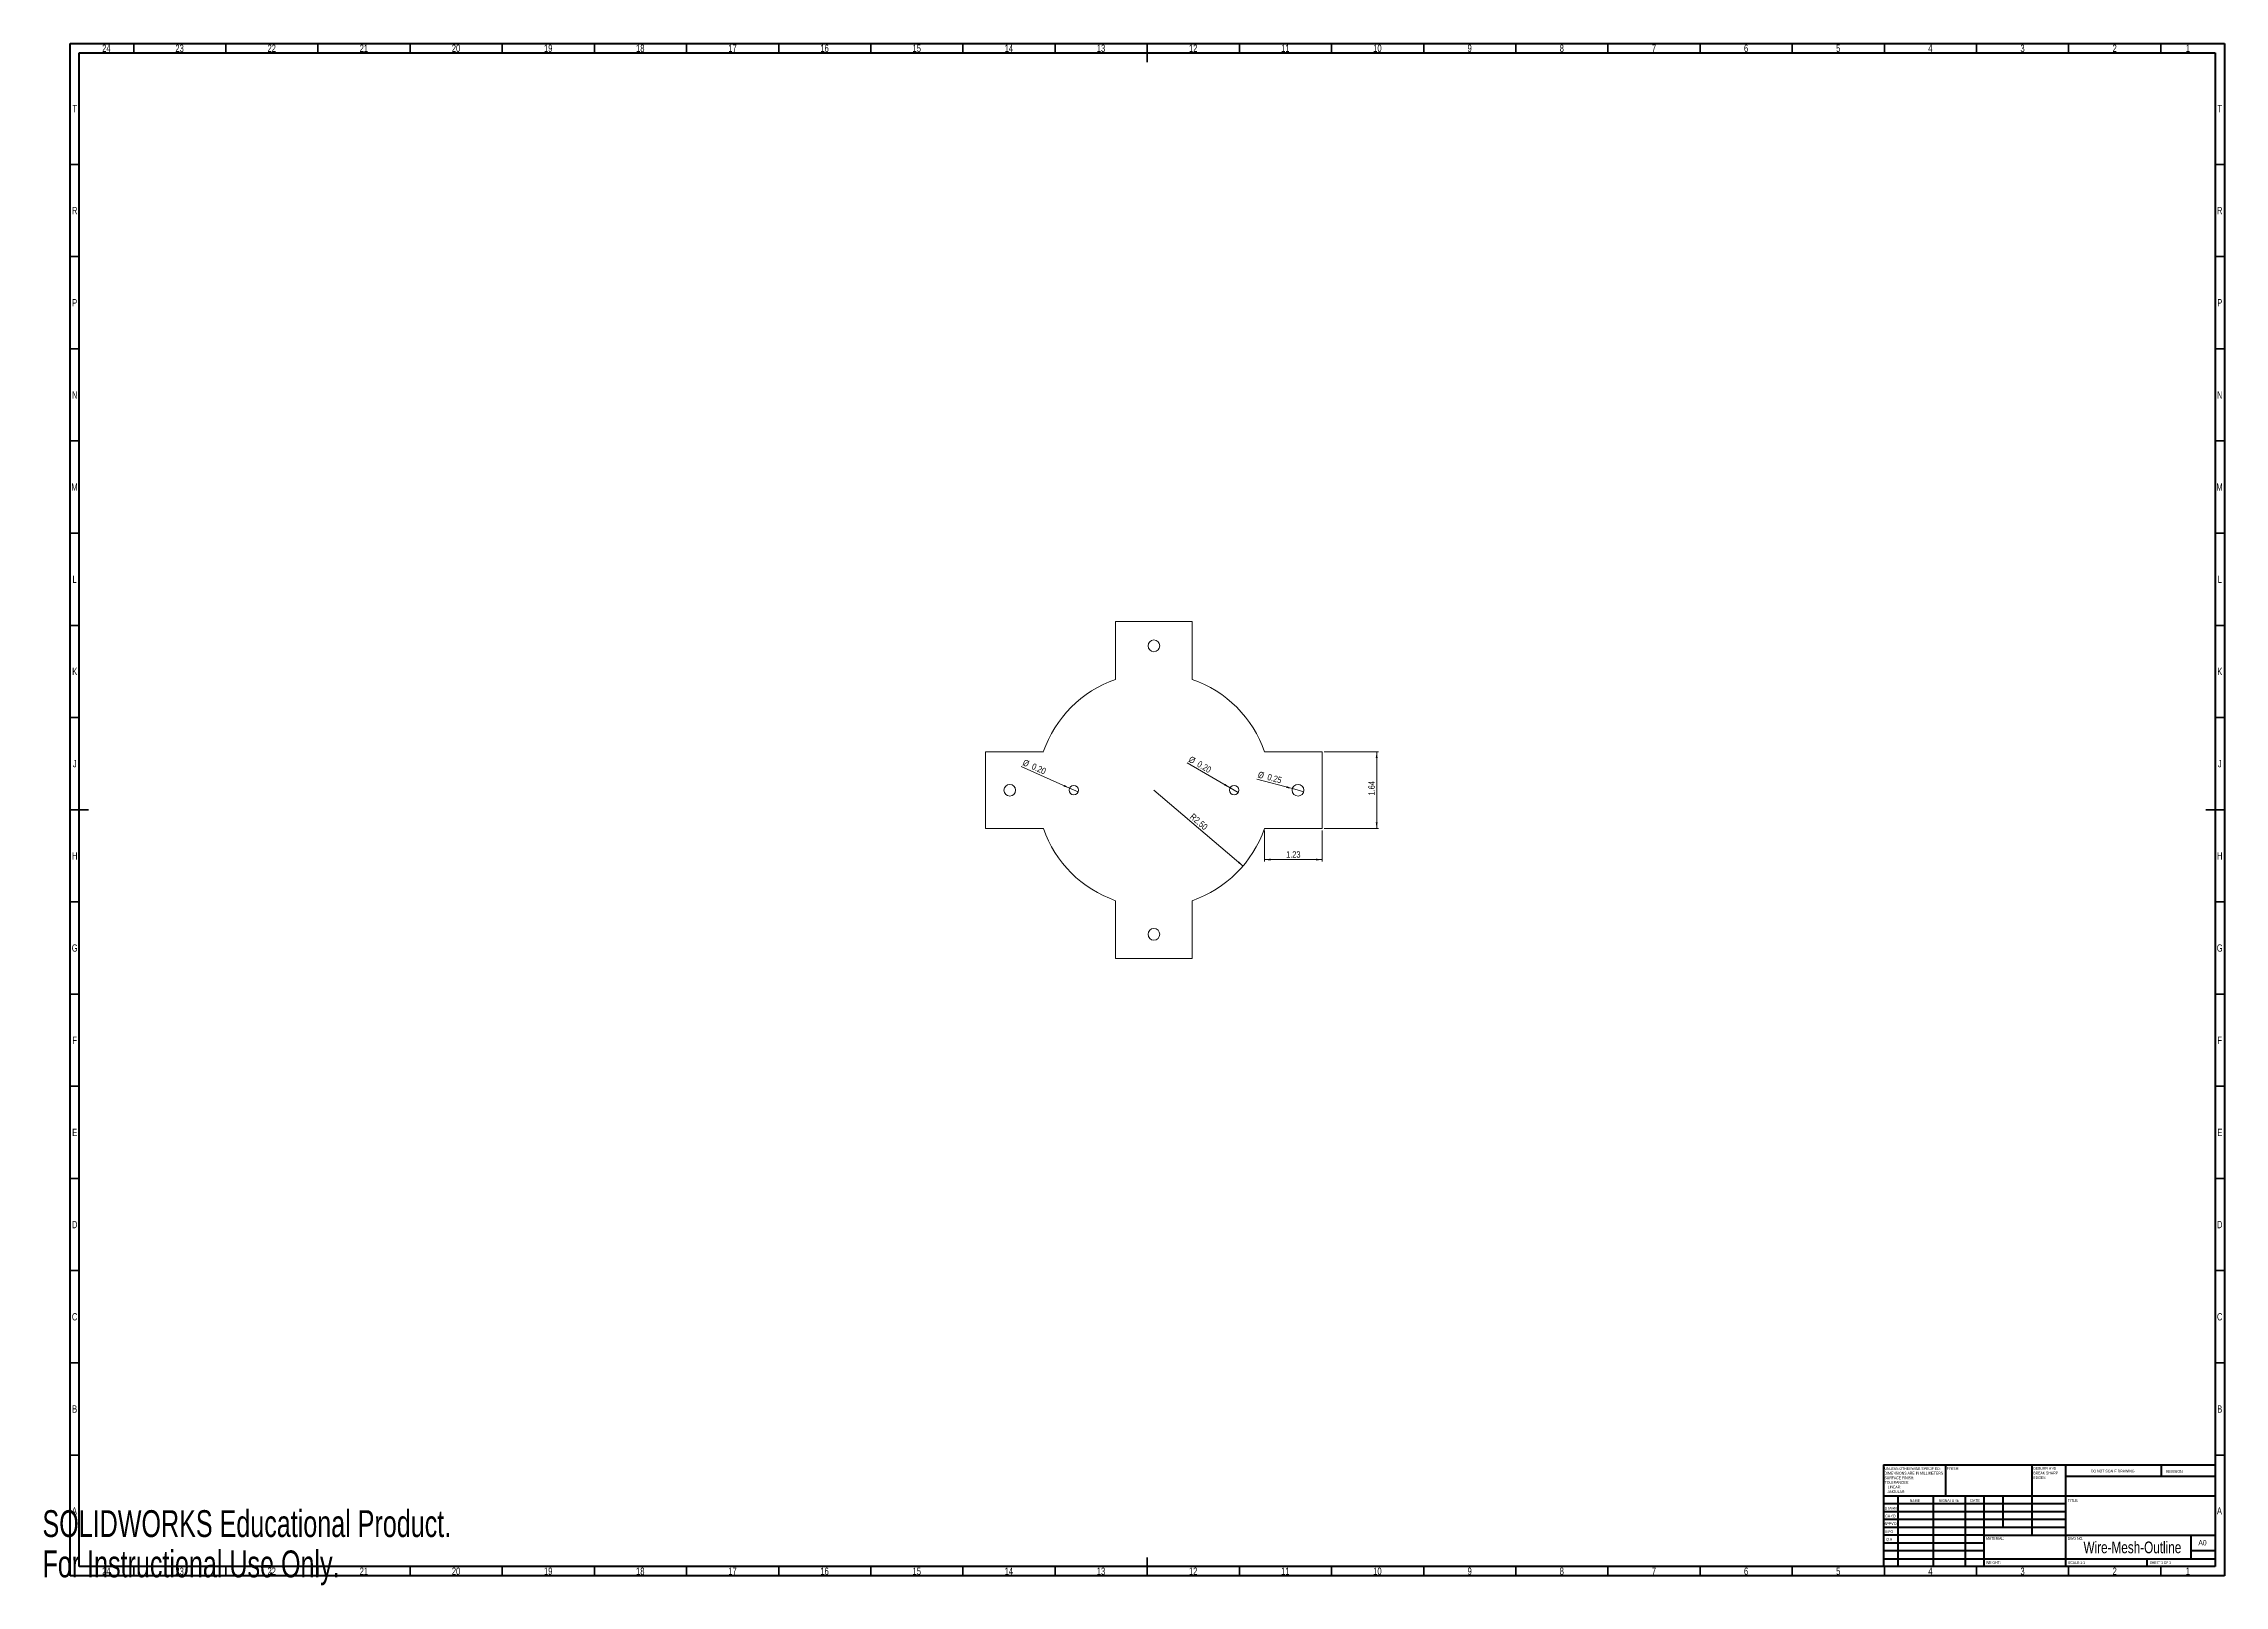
# Model space of a CAD drawing. Header units: inches. Extents: x 0 to 46.6, y 0 to 32.9.
import ezdxf

# ---------------------------------------------------------------- set-up
doc = ezdxf.new("R2010")
doc.units = ezdxf.units.IN
doc.header["$MEASUREMENT"] = 0
doc.styles.add('SLDTEXTSTYLE0', font='TXT', dxfattribs={"width": 0.75})
doc.styles.add('SLDTEXTSTYLE1', font='TXT', dxfattribs={"width": 0.686449})
doc.styles.add('SLDTEXTSTYLE2', font='TXT', dxfattribs={"width": 0.6875})
doc.styles.add('SLDTEXTSTYLE3', font='TXT', dxfattribs={"width": 0.7})
doc.dimstyles.new('SLDDIMSTYLE0', dxfattribs={"dimtxt": 0.137795, "dimasz": 0.13, "dimexe": 0, "dimexo": 0.0625, "dimgap": 0.034449, "dimtad": 1, "dimrnd": 1e-09, "dimzin": 4, "dimdsep": 46, "dimtxsty": 'SLDTEXTSTYLE0', "dimsah": 1, "dimcen": 0, "dimadec": 0, "dimazin": 1, "dimtfac": 1, "dimtofl": 0, "dimtmove": 0, "dimatfit": 3, "dimfxl": 1, "dimfrac": 2, "dimtolj": 1, "dimtzin": 12, "dimarcsym": 0})
doc.dimstyles.new('SLDDIMSTYLE1', dxfattribs={"dimtxt": 0.137795, "dimasz": 0.13, "dimexe": 0, "dimexo": 0.0625, "dimgap": 0.034449, "dimtad": 1, "dimrnd": 1e-09, "dimzin": 12, "dimdsep": 46, "dimtxsty": 'SLDTEXTSTYLE0', "dimsah": 1, "dimcen": 0.09, "dimadec": 0, "dimazin": 3, "dimtfac": 1, "dimtofl": 0, "dimtmove": 0, "dimatfit": 3, "dimfxl": 1, "dimfrac": 2, "dimtolj": 1, "dimtzin": 12, "dimarcsym": 0})
doc.dimstyles.new('SLDDIMSTYLE2', dxfattribs={"dimtxt": 0.137795, "dimasz": 0.13, "dimexe": 0, "dimexo": 0.0625, "dimgap": 0.034449, "dimtad": 1, "dimrnd": 1e-09, "dimdsep": 46, "dimtxsty": 'SLDTEXTSTYLE0', "dimblk1": 'NONE', "dimsah": 1, "dimcen": 0, "dimadec": 0, "dimazin": 2, "dimtfac": 1, "dimtmove": 0, "dimatfit": 3, "dimldrblk": 'NONE', "dimfxl": 1, "dimfrac": 2, "dimtolj": 1, "dimtzin": 12, "dimarcsym": 0})
doc.dimstyles.new('SLDDIMSTYLE3', dxfattribs={"dimtxt": 0.137795, "dimasz": 0.13, "dimexe": 0, "dimexo": 0.0625, "dimgap": 0.034449, "dimtad": 1, "dimrnd": 1e-09, "dimzin": 0, "dimdsep": 46, "dimtxsty": 'SLDTEXTSTYLE0', "dimblk1": 'NONE', "dimsah": 1, "dimcen": 0, "dimadec": 0, "dimazin": 0, "dimtfac": 1, "dimtmove": 0, "dimatfit": 3, "dimldrblk": 'NONE', "dimfxl": 1, "dimfrac": 2, "dimtolj": 1, "dimtzin": 12, "dimarcsym": 0})

# ---------------------------------------------------------------- blocks, each defined once
blk = doc.blocks.new('_D')
at = {"color": 7, "linetype": 'Continuous', "lineweight": 0}
blk.add_line((25.648, 15.353), (23.745, 16.975), dxfattribs=at)
at = {"color": 7, "linetype": 'Continuous', "lineweight": 18}
blk.add_solid([(25.648, 15.353), (25.562, 15.453), (25.536, 15.422)], dxfattribs=at)
at = {"color": 7, "linetype": 'Continuous', "lineweight": 18, "insert": (24.589, 16.488), "char_height": 0.1378, "attachment_point": 1, "rotation": 319.5542, "style": 'SLDTEXTSTYLE0'}
blk.add_mtext('R2.50', dxfattribs=at)
blk = doc.blocks.new('_D_1')
at = {"color": 7, "linetype": 'Continuous', "lineweight": 0}
for p, q in [((27.38, 17.791), (28.543, 17.791)), ((28.504, 16.153), (28.504, 17.791)), ((27.38, 16.153), (28.543, 16.153))]:
    blk.add_line(p, q, dxfattribs=at)
at = {"color": 7, "linetype": 'Continuous', "lineweight": 18}
for points in [[(28.504, 17.791), (28.484, 17.661), (28.524, 17.661)], [(28.504, 16.153), (28.524, 16.283), (28.484, 16.283)]]:
    blk.add_solid(points, dxfattribs=at)
at = {"color": 7, "linetype": 'Continuous', "lineweight": 18, "insert": (28.326, 16.86), "char_height": 0.1378, "attachment_point": 1, "rotation": 90, "style": 'SLDTEXTSTYLE0'}
blk.add_mtext('1.64', dxfattribs=at)
blk = doc.blocks.new('_D_2')
at = {"color": 7, "linetype": 'Continuous', "lineweight": 0}
for p, q in [((26.106, 16.114), (26.106, 15.451)), ((27.341, 16.114), (27.341, 15.451)), ((26.106, 15.49), (27.341, 15.49))]:
    blk.add_line(p, q, dxfattribs=at)
at = {"color": 7, "linetype": 'Continuous', "lineweight": 18}
for points in [[(26.106, 15.49), (26.236, 15.47), (26.236, 15.51)], [(27.341, 15.49), (27.211, 15.51), (27.211, 15.47)]]:
    blk.add_solid(points, dxfattribs=at)
at = {"color": 7, "linetype": 'Continuous', "lineweight": 18, "insert": (26.57, 15.668), "char_height": 0.1378, "attachment_point": 1, "style": 'SLDTEXTSTYLE0'}
blk.add_mtext('1.23', dxfattribs=at)
blk = doc.blocks.new('_D_3')
at = {"color": 7, "linetype": 'Continuous', "lineweight": 0}
for q in [(25.945, 17.208), (26.945, 16.94)]:
    blk.add_line((26.704, 17.005), q, dxfattribs=at)
at = {"color": 7, "linetype": 'Continuous', "lineweight": 18}
blk.add_solid([(26.704, 17.005), (26.583, 17.058), (26.573, 17.019)], dxfattribs=at)
at = {"color": 7, "linetype": 'Continuous', "lineweight": 18, "char_height": 0.1378, "attachment_point": 1, "rotation": 345, "style": 'SLDTEXTSTYLE0'}
for s, insert in [('%%c', (25.991, 17.378)), ('0.25', (26.192, 17.326))]:
    blk.add_mtext(s, dxfattribs=dict(at, insert=insert))
blk = doc.blocks.new('_None')
blk = doc.blocks.new('_D_4')
at = {"color": 7, "linetype": 'Continuous', "lineweight": 0}
for q in [(20.912, 17.477), (22.124, 16.934)]:
    blk.add_line((21.941, 17.016), q, dxfattribs=at)
at = {"color": 7, "linetype": 'Continuous', "lineweight": 18}
blk.add_solid([(21.941, 17.016), (21.831, 17.087), (21.815, 17.051)], dxfattribs=at)
at = {"color": 7, "linetype": 'Continuous', "lineweight": 18, "char_height": 0.1378, "attachment_point": 1, "rotation": 335.8651, "style": 'SLDTEXTSTYLE0'}
for s, insert in [('%%c', (20.984, 17.638)), ('0.20', (21.175, 17.555))]:
    blk.add_mtext(s, dxfattribs=dict(at, insert=insert))
blk = doc.blocks.new('_D_5')
at = {"color": 7, "linetype": 'Continuous', "lineweight": 0}
for q in [(24.453, 17.555), (25.545, 16.925)]:
    blk.add_line((25.371, 17.025), q, dxfattribs=at)
at = {"color": 7, "linetype": 'Continuous', "lineweight": 18}
blk.add_solid([(25.371, 17.025), (25.268, 17.107), (25.248, 17.073)], dxfattribs=at)
at = {"color": 7, "linetype": 'Continuous', "lineweight": 18, "char_height": 0.1378, "attachment_point": 1, "rotation": 330, "style": 'SLDTEXTSTYLE0'}
for s, insert in [('%%c', (24.541, 17.708)), ('0.20', (24.722, 17.606))]:
    blk.add_mtext(s, dxfattribs=dict(at, insert=insert))
blk = doc.blocks.new('SW_NOTE_0')
at = {"color": 0, "linetype": 'Continuous', "lineweight": 0, "attachment_point": 1, "style": 'SLDTEXTSTYLE0'}
for s, insert, char_height in [('UNLESS OTHERWISE SPECIFIED:', (0, 0.076), 0.05906), ('TOLERANCES:', (0, -0.219), 0.05906), ('SURFACE FINISH:', (0, -0.121), 0.05906), ('DIMENSIONS ARE IN MILLIMETERS', (0, -0.022), 0.05906), ('ANGULAR:', (0.066, -0.416), 0.0591), ('LINEAR:', (0.066, -0.318), 0.0591)]:
    blk.add_mtext(s, dxfattribs=dict(at, insert=insert, char_height=char_height))
blk = doc.blocks.new('SW_NOTE_0_1')
at = {"color": 0, "linetype": 'Continuous', "lineweight": 0, "attachment_point": 1, "style": 'SLDTEXTSTYLE0'}
for s, insert, char_height in [('DEBURR AND', (0, 0.076), 0.0591), ('BREAK SHARP', (0, -0.022), 0.05906), ('EDGES', (0, -0.121), 0.0591)]:
    blk.add_mtext(s, dxfattribs=dict(at, insert=insert, char_height=char_height))

msp = doc.modelspace()

# ---------------------------------------------------------------- linework, layer by layer
at = {"color": 7, "linetype": 'Continuous', "lineweight": 70}
for p, q in [((0.591, 0.197), (0.591, 32.913)), ((0.591, 32.913), (46.614, 32.913)), ((0.787, 0.394), (0.787, 32.717)), ((0.787, 32.717), (46.417, 32.717)), ((46.417, 32.717), (46.417, 0.394)), ((46.614, 32.913), (46.614, 0.197)), ((46.614, 0.197), (0.591, 0.197)), ((46.417, 0.394), (0.787, 0.394))]:
    msp.add_line(p, q, dxfattribs=at)
at = {"color": 7, "linetype": 'Continuous', "lineweight": 35}
for p, q in [((1.949, 32.717), (1.949, 32.913)), ((3.917, 32.717), (3.917, 32.913)), ((5.886, 32.717), (5.886, 32.913)), ((7.854, 32.717), (7.854, 32.913)), ((9.823, 32.717), (9.823, 32.913)), ((11.791, 32.717), (11.791, 32.913)), ((13.76, 32.717), (13.76, 32.913)), ((15.728, 32.717), (15.728, 32.913)), ((17.697, 32.717), (17.697, 32.913)), ((19.665, 32.717), (19.665, 32.913)), ((21.634, 32.717), (21.634, 32.913)), ((23.602, 32.913), (23.602, 32.52)), ((23.602, 32.717), (23.602, 32.913)), ((25.571, 32.717), (25.571, 32.913)), ((27.539, 32.717), (27.539, 32.913)), ((29.508, 32.717), (29.508, 32.913)), ((31.476, 32.717), (31.476, 32.913)), ((33.445, 32.717), (33.445, 32.913)), ((35.413, 32.717), (35.413, 32.913)), ((37.382, 32.717), (37.382, 32.913)), ((39.35, 32.717), (39.35, 32.913)), ((41.319, 32.717), (41.319, 32.913)), ((43.287, 32.717), (43.287, 32.913)), ((45.256, 32.717), (45.256, 32.913)), ((0.787, 30.335), (0.591, 30.335)), ((46.417, 30.335), (46.614, 30.335)), ((0.787, 28.366), (0.591, 28.366)), ((46.417, 28.366), (46.614, 28.366)), ((0.787, 26.398), (0.591, 26.398)), ((46.417, 26.398), (46.614, 26.398)), ((0.787, 24.429), (0.591, 24.429)), ((46.417, 24.429), (46.614, 24.429)), ((0.787, 22.461), (0.591, 22.461)), ((46.417, 22.461), (46.614, 22.461)), ((0.787, 20.492), (0.591, 20.492)), ((46.417, 20.492), (46.614, 20.492)), ((0.787, 18.524), (0.591, 18.524)), ((46.417, 18.524), (46.614, 18.524)), ((0.591, 16.555), (0.984, 16.555)), ((0.787, 16.555), (0.591, 16.555)), ((46.614, 16.555), (46.22, 16.555)), ((46.417, 16.555), (46.614, 16.555)), ((0.787, 14.587), (0.591, 14.587)), ((46.417, 14.587), (46.614, 14.587)), ((0.787, 12.618), (0.591, 12.618)), ((46.417, 12.618), (46.614, 12.618)), ((0.787, 10.65), (0.591, 10.65)), ((46.417, 10.65), (46.614, 10.65)), ((0.787, 8.681), (0.591, 8.681)), ((46.417, 8.681), (46.614, 8.681)), ((0.787, 6.713), (0.591, 6.713)), ((46.417, 6.713), (46.614, 6.713)), ((0.787, 4.744), (0.591, 4.744)), ((46.417, 4.744), (46.614, 4.744)), ((0.787, 2.776), (0.591, 2.776)), ((46.417, 2.776), (46.614, 2.776)), ((23.602, 0.197), (23.602, 0.591)), ((1.949, 0.394), (1.949, 0.197)), ((3.917, 0.394), (3.917, 0.197)), ((5.886, 0.394), (5.886, 0.197)), ((7.854, 0.394), (7.854, 0.197)), ((9.823, 0.394), (9.823, 0.197)), ((11.791, 0.394), (11.791, 0.197)), ((13.76, 0.394), (13.76, 0.197)), ((15.728, 0.394), (15.728, 0.197)), ((17.697, 0.394), (17.697, 0.197)), ((19.665, 0.394), (19.665, 0.197)), ((21.634, 0.394), (21.634, 0.197)), ((23.602, 0.394), (23.602, 0.197)), ((25.571, 0.394), (25.571, 0.197)), ((27.539, 0.394), (27.539, 0.197)), ((29.508, 0.394), (29.508, 0.197)), ((31.476, 0.394), (31.476, 0.197)), ((33.445, 0.394), (33.445, 0.197)), ((35.413, 0.394), (35.413, 0.197)), ((37.382, 0.394), (37.382, 0.197)), ((39.35, 0.394), (39.35, 0.197)), ((41.319, 0.394), (41.319, 0.197)), ((43.287, 0.394), (43.287, 0.197)), ((45.256, 0.394), (45.256, 0.197))]:
    msp.add_line(p, q, dxfattribs=at)
at = {"color": 7, "linetype": 'Continuous', "lineweight": 18}
for p, q in [((22.926, 20.571), (24.564, 20.571)), ((22.926, 19.337), (22.926, 20.571)), ((24.564, 19.337), (24.564, 20.571)), ((20.15, 16.153), (20.15, 17.791)), ((21.384, 17.791), (20.15, 17.791)), ((26.106, 17.791), (27.341, 17.791)), ((27.341, 17.791), (27.341, 16.153)), ((21.384, 16.153), (20.15, 16.153)), ((26.106, 16.153), (27.341, 16.153)), ((22.926, 14.613), (22.926, 13.379)), ((24.564, 14.613), (24.564, 13.379)), ((24.564, 13.379), (22.926, 13.379))]:
    msp.add_line(p, q, dxfattribs=at)
at = {"color": 7, "linetype": 'Continuous', "lineweight": 50}
for p, q in [((39.331, 2.569), (46.417, 2.569)), ((39.331, 2.569), (39.331, 0.394)), ((40.661, 1.9), (40.661, 2.569)), ((42.504, 2.569), (42.504, 1.063)), ((43.22, 2.569), (43.22, 0.394)), ((45.268, 2.318), (45.268, 2.569)), ((46.417, 1.9), (39.331, 1.9)), ((39.638, 1.9), (39.638, 0.394)), ((40.393, 1.9), (40.393, 0.394)), ((41.079, 1.9), (41.079, 0.394)), ((41.48, 0.394), (41.48, 1.9)), ((41.89, 1.23), (41.89, 1.9)), ((46.417, 2.318), (43.22, 2.318)), ((43.22, 1.732), (39.331, 1.732)), ((43.22, 1.565), (39.331, 1.565)), ((43.22, 1.398), (39.331, 1.398)), ((43.22, 1.23), (39.331, 1.23)), ((41.48, 1.063), (39.331, 1.063)), ((41.48, 1.063), (46.417, 1.063)), ((45.906, 0.561), (45.906, 1.063)), ((41.48, 0.896), (39.331, 0.896)), ((41.48, 0.728), (39.331, 0.728)), ((39.331, 0.561), (46.417, 0.561)), ((44.961, 0.394), (44.961, 0.561)), ((46.417, 0.728), (45.906, 0.728))]:
    msp.add_line(p, q, dxfattribs=at)
at = {"color": 7, "linetype": 'Continuous', "lineweight": 18}
for centre, radius in [((23.745, 20.055), 0.125), ((20.666, 16.972), 0.125), ((22.033, 16.975), 0.1), ((25.458, 16.975), 0.1), ((26.824, 16.972), 0.125), ((23.745, 13.895), 0.125)]:
    msp.add_circle(centre, radius, dxfattribs=at)
for start, end in [(109.1225, 160.9352), (19.0648, 70.8775), (199.1801, 250.8775), (289.1225, 340.8199)]:
    msp.add_arc((23.745, 16.975), 2.5, start, end, dxfattribs=at)

# ---------------------------------------------------------------- block references
at = {"color": 7, "linetype": 'Continuous', "lineweight": 0}
for name, p in [('SW_NOTE_0', (39.354, 2.44)), ('SW_NOTE_0_1', (42.532, 2.444))]:
    msp.add_blockref(name, p, dxfattribs=at)

# ---------------------------------------------------------------- texts
for s, insert, char_height, attachment_point, style in [('24', (1.365, 32.892), 0.1562, 2, 'SLDTEXTSTYLE0'), ('23', (2.93, 32.892), 0.1562, 2, 'SLDTEXTSTYLE0'), ('22', (4.898, 32.892), 0.1562, 2, 'SLDTEXTSTYLE0'), ('21', (6.867, 32.892), 0.1562, 2, 'SLDTEXTSTYLE0'), ('20', (8.835, 32.892), 0.1562, 2, 'SLDTEXTSTYLE0'), ('19', (10.804, 32.892), 0.1562, 2, 'SLDTEXTSTYLE0'), ('18', (12.772, 32.892), 0.1562, 2, 'SLDTEXTSTYLE0'), ('17', (14.741, 32.892), 0.1562, 2, 'SLDTEXTSTYLE0'), ('16', (16.709, 32.892), 0.1562, 2, 'SLDTEXTSTYLE0'), ('15', (18.678, 32.892), 0.1562, 2, 'SLDTEXTSTYLE0'), ('14', (20.646, 32.892), 0.1562, 2, 'SLDTEXTSTYLE0'), ('13', (22.615, 32.892), 0.1562, 2, 'SLDTEXTSTYLE0'), ('12', (24.583, 32.892), 0.1562, 2, 'SLDTEXTSTYLE0'), ('11', (26.552, 32.892), 0.1562, 2, 'SLDTEXTSTYLE0'), ('10', (28.52, 32.892), 0.1562, 2, 'SLDTEXTSTYLE0'), ('9', (30.491, 32.892), 0.156, 2, 'SLDTEXTSTYLE0'), ('8', (32.459, 32.892), 0.156, 2, 'SLDTEXTSTYLE0'), ('7', (34.428, 32.892), 0.156, 2, 'SLDTEXTSTYLE0'), ('6', (36.396, 32.892), 0.156, 2, 'SLDTEXTSTYLE0'), ('5', (38.365, 32.892), 0.156, 2, 'SLDTEXTSTYLE0'), ('4', (40.333, 32.892), 0.156, 2, 'SLDTEXTSTYLE0'), ('3', (42.302, 32.892), 0.156, 2, 'SLDTEXTSTYLE0'), ('2', (44.27, 32.892), 0.156, 2, 'SLDTEXTSTYLE0'), ('1', (45.835, 32.892), 0.156, 2, 'SLDTEXTSTYLE0'), ('T', (0.689, 31.603), 0.156, 2, 'SLDTEXTSTYLE0'), ('T', (46.515, 31.603), 0.156, 2, 'SLDTEXTSTYLE0'), ('R', (0.687, 29.428), 0.156, 2, 'SLDTEXTSTYLE0'), ('R', (46.514, 29.428), 0.156, 2, 'SLDTEXTSTYLE0'), ('P', (0.688, 27.459), 0.156, 2, 'SLDTEXTSTYLE0'), ('P', (46.515, 27.459), 0.156, 2, 'SLDTEXTSTYLE0'), ('N', (0.688, 25.491), 0.156, 2, 'SLDTEXTSTYLE0'), ('N', (46.514, 25.491), 0.156, 2, 'SLDTEXTSTYLE0'), ('M', (0.684, 23.522), 0.156, 2, 'SLDTEXTSTYLE0'), ('M', (46.51, 23.522), 0.156, 2, 'SLDTEXTSTYLE0'), ('L', (0.687, 21.554), 0.156, 2, 'SLDTEXTSTYLE0'), ('L', (46.514, 21.554), 0.156, 2, 'SLDTEXTSTYLE0'), ('K', (0.689, 19.585), 0.156, 2, 'SLDTEXTSTYLE0'), ('K', (46.515, 19.585), 0.156, 2, 'SLDTEXTSTYLE0'), ('J', (0.688, 17.617), 0.156, 2, 'SLDTEXTSTYLE0'), ('J', (46.514, 17.617), 0.156, 2, 'SLDTEXTSTYLE0'), ('H', (0.689, 15.648), 0.156, 2, 'SLDTEXTSTYLE0'), ('H', (46.515, 15.648), 0.156, 2, 'SLDTEXTSTYLE0'), ('G', (0.688, 13.68), 0.156, 2, 'SLDTEXTSTYLE0'), ('G', (46.515, 13.68), 0.156, 2, 'SLDTEXTSTYLE0'), ('F', (0.687, 11.711), 0.156, 2, 'SLDTEXTSTYLE0'), ('F', (46.514, 11.711), 0.156, 2, 'SLDTEXTSTYLE0'), ('E', (0.689, 9.743), 0.156, 2, 'SLDTEXTSTYLE0'), ('E', (46.516, 9.743), 0.156, 2, 'SLDTEXTSTYLE0'), ('D', (0.687, 7.774), 0.156, 2, 'SLDTEXTSTYLE0'), ('D', (46.514, 7.774), 0.156, 2, 'SLDTEXTSTYLE0'), ('C', (0.687, 5.806), 0.156, 2, 'SLDTEXTSTYLE0'), ('C', (46.514, 5.806), 0.156, 2, 'SLDTEXTSTYLE0'), ('B', (0.688, 3.837), 0.156, 2, 'SLDTEXTSTYLE0'), ('B', (46.515, 3.837), 0.156, 2, 'SLDTEXTSTYLE0'), ('FINISH:', (40.684, 2.517), 0.0591, 1, 'SLDTEXTSTYLE0'), ('DO NOT SCALE DRAWING', (43.764, 2.462), 0.05906, 1, 'SLDTEXTSTYLE0'), ('REVISION', (45.367, 2.454), 0.0591, 1, 'SLDTEXTSTYLE0'), ('A', (0.683, 1.662), 0.156, 2, 'SLDTEXTSTYLE0'), ('DRAWN', (39.356, 1.669), 0.0591, 1, 'SLDTEXTSTYLE1'), ("CHK'D", (39.368, 1.502), 0.0591, 1, 'SLDTEXTSTYLE0'), ('NAME', (39.895, 1.831), 0.0591, 1, 'SLDTEXTSTYLE0'), ('SIGNATURE', (40.513, 1.833), 0.0591, 1, 'SLDTEXTSTYLE0'), ('DATE', (41.19, 1.834), 0.0591, 1, 'SLDTEXTSTYLE0'), ('TITLE:', (43.271, 1.834), 0.0591, 1, 'SLDTEXTSTYLE0'), ('A', (46.509, 1.662), 0.156, 2, 'SLDTEXTSTYLE0'), ("APPV'D", (39.347, 1.341), 0.0591, 1, 'SLDTEXTSTYLE0'), ('MFG', (39.375, 1.17), 0.0591, 1, 'SLDTEXTSTYLE0'), ('Q.A', (39.39, 1.004), 0.0591, 1, 'SLDTEXTSTYLE0'), ('MATERIAL:', (41.521, 1.023), 0.0591, 1, 'SLDTEXTSTYLE0'), ('DWG NO.', (43.266, 1.023), 0.0591, 1, 'SLDTEXTSTYLE0'), ('Wire-Mesh-Outline', (44.649, 0.929), 0.25, 2, 'SLDTEXTSTYLE0'), ('A0', (46.058, 0.961), 0.1146, 1, 'SLDTEXTSTYLE0'), ('WEIGHT:', (41.52, 0.51), 0.059, 1, 'SLDTEXTSTYLE0'), ('SCALE:1:1', (43.271, 0.508), 0.0591, 1, 'SLDTEXTSTYLE0'), ('SHEET 1 OF 1', (45.019, 0.508), 0.05906, 1, 'SLDTEXTSTYLE2'), ('24', (1.365, 0.373), 0.1562, 2, 'SLDTEXTSTYLE0'), ('23', (2.93, 0.373), 0.1562, 2, 'SLDTEXTSTYLE0'), ('22', (4.898, 0.373), 0.1562, 2, 'SLDTEXTSTYLE0'), ('21', (6.867, 0.373), 0.1562, 2, 'SLDTEXTSTYLE0'), ('20', (8.835, 0.373), 0.1562, 2, 'SLDTEXTSTYLE0'), ('19', (10.804, 0.373), 0.1562, 2, 'SLDTEXTSTYLE0'), ('18', (12.772, 0.373), 0.1562, 2, 'SLDTEXTSTYLE0'), ('17', (14.741, 0.373), 0.1562, 2, 'SLDTEXTSTYLE0'), ('16', (16.709, 0.373), 0.1562, 2, 'SLDTEXTSTYLE0'), ('15', (18.678, 0.373), 0.1562, 2, 'SLDTEXTSTYLE0'), ('14', (20.646, 0.373), 0.1562, 2, 'SLDTEXTSTYLE0'), ('13', (22.615, 0.373), 0.1562, 2, 'SLDTEXTSTYLE0'), ('12', (24.583, 0.373), 0.1562, 2, 'SLDTEXTSTYLE0'), ('11', (26.552, 0.373), 0.1562, 2, 'SLDTEXTSTYLE0'), ('10', (28.52, 0.373), 0.1562, 2, 'SLDTEXTSTYLE0'), ('9', (30.491, 0.373), 0.156, 2, 'SLDTEXTSTYLE0'), ('8', (32.459, 0.373), 0.156, 2, 'SLDTEXTSTYLE0'), ('7', (34.428, 0.373), 0.156, 2, 'SLDTEXTSTYLE0'), ('6', (36.396, 0.373), 0.156, 2, 'SLDTEXTSTYLE0'), ('5', (38.365, 0.373), 0.156, 2, 'SLDTEXTSTYLE0'), ('4', (40.333, 0.373), 0.156, 2, 'SLDTEXTSTYLE0'), ('3', (42.302, 0.373), 0.156, 2, 'SLDTEXTSTYLE0'), ('2', (44.27, 0.373), 0.156, 2, 'SLDTEXTSTYLE0'), ('1', (45.835, 0.373), 0.156, 2, 'SLDTEXTSTYLE0')]:
    msp.add_mtext(s, dxfattribs=dict(at, insert=insert, char_height=char_height, attachment_point=attachment_point, style=style))
at = {"color": 7, "linetype": 'Continuous', "char_height": 0.57281, "attachment_point": 1, "style": 'SLDTEXTSTYLE3'}
for s, insert in [('SOLIDWORKS Educational Product.', (0, 1.598)), ('For Instructional Use Only.', (0, 0.738))]:
    msp.add_mtext(s, dxfattribs=dict(at, insert=insert))

# ---------------------------------------------------------------- dimensions: what is measured, and where the dimension line sits
at = {"color": 7, "linetype": 'Continuous', "lineweight": 18}
for p1, p2, dimstyle, picture, middle in [((25.545, 16.925), (25.371, 17.025), 'SLDDIMSTYLE3', '_D_5', (24.691, 17.417)), ((22.124, 16.934), (21.941, 17.016), 'SLDDIMSTYLE3', '_D_4', (21.163, 17.364)), ((26.945, 16.94), (26.704, 17.005), 'SLDDIMSTYLE2', '_D_3', (26.208, 17.137))]:
    dim = msp.add_diameter_dim_2p(p1=p1, p2=p2, dimstyle=dimstyle, dxfattribs=at)
    dim.commit()
    dim.dimension.update_dxf_attribs({"geometry": picture, "text_midpoint": middle, "dimtype": 163})
dim = msp.add_linear_dim(base=(28.504, 17.791), p1=(27.341, 16.153), p2=(27.341, 17.791), angle=90, dimstyle='SLDDIMSTYLE1', dxfattribs=at)
dim.commit()
dim.dimension.update_dxf_attribs({"geometry": '_D_1', "text_midpoint": (28.504, 17.038), "dimtype": 160})
dim = msp.add_radius_dim(center=(23.745, 16.975), mpoint=(25.648, 15.353), dimstyle='SLDDIMSTYLE0', dxfattribs=at)
dim.commit()
dim.dimension.update_dxf_attribs({"geometry": '_D', "text_midpoint": (24.656, 16.198), "dimtype": 164})
dim = msp.add_linear_dim(base=(27.3406, 15.49), p1=(26.1065, 16.1534), p2=(27.3406, 16.1534), dimstyle='SLDDIMSTYLE1', dxfattribs=at)
dim.commit()
dim.dimension.update_dxf_attribs({"geometry": '_D_2', "text_midpoint": (26.7487, 15.49), "dimtype": 160})

doc.saveas('drawing.dxf')
